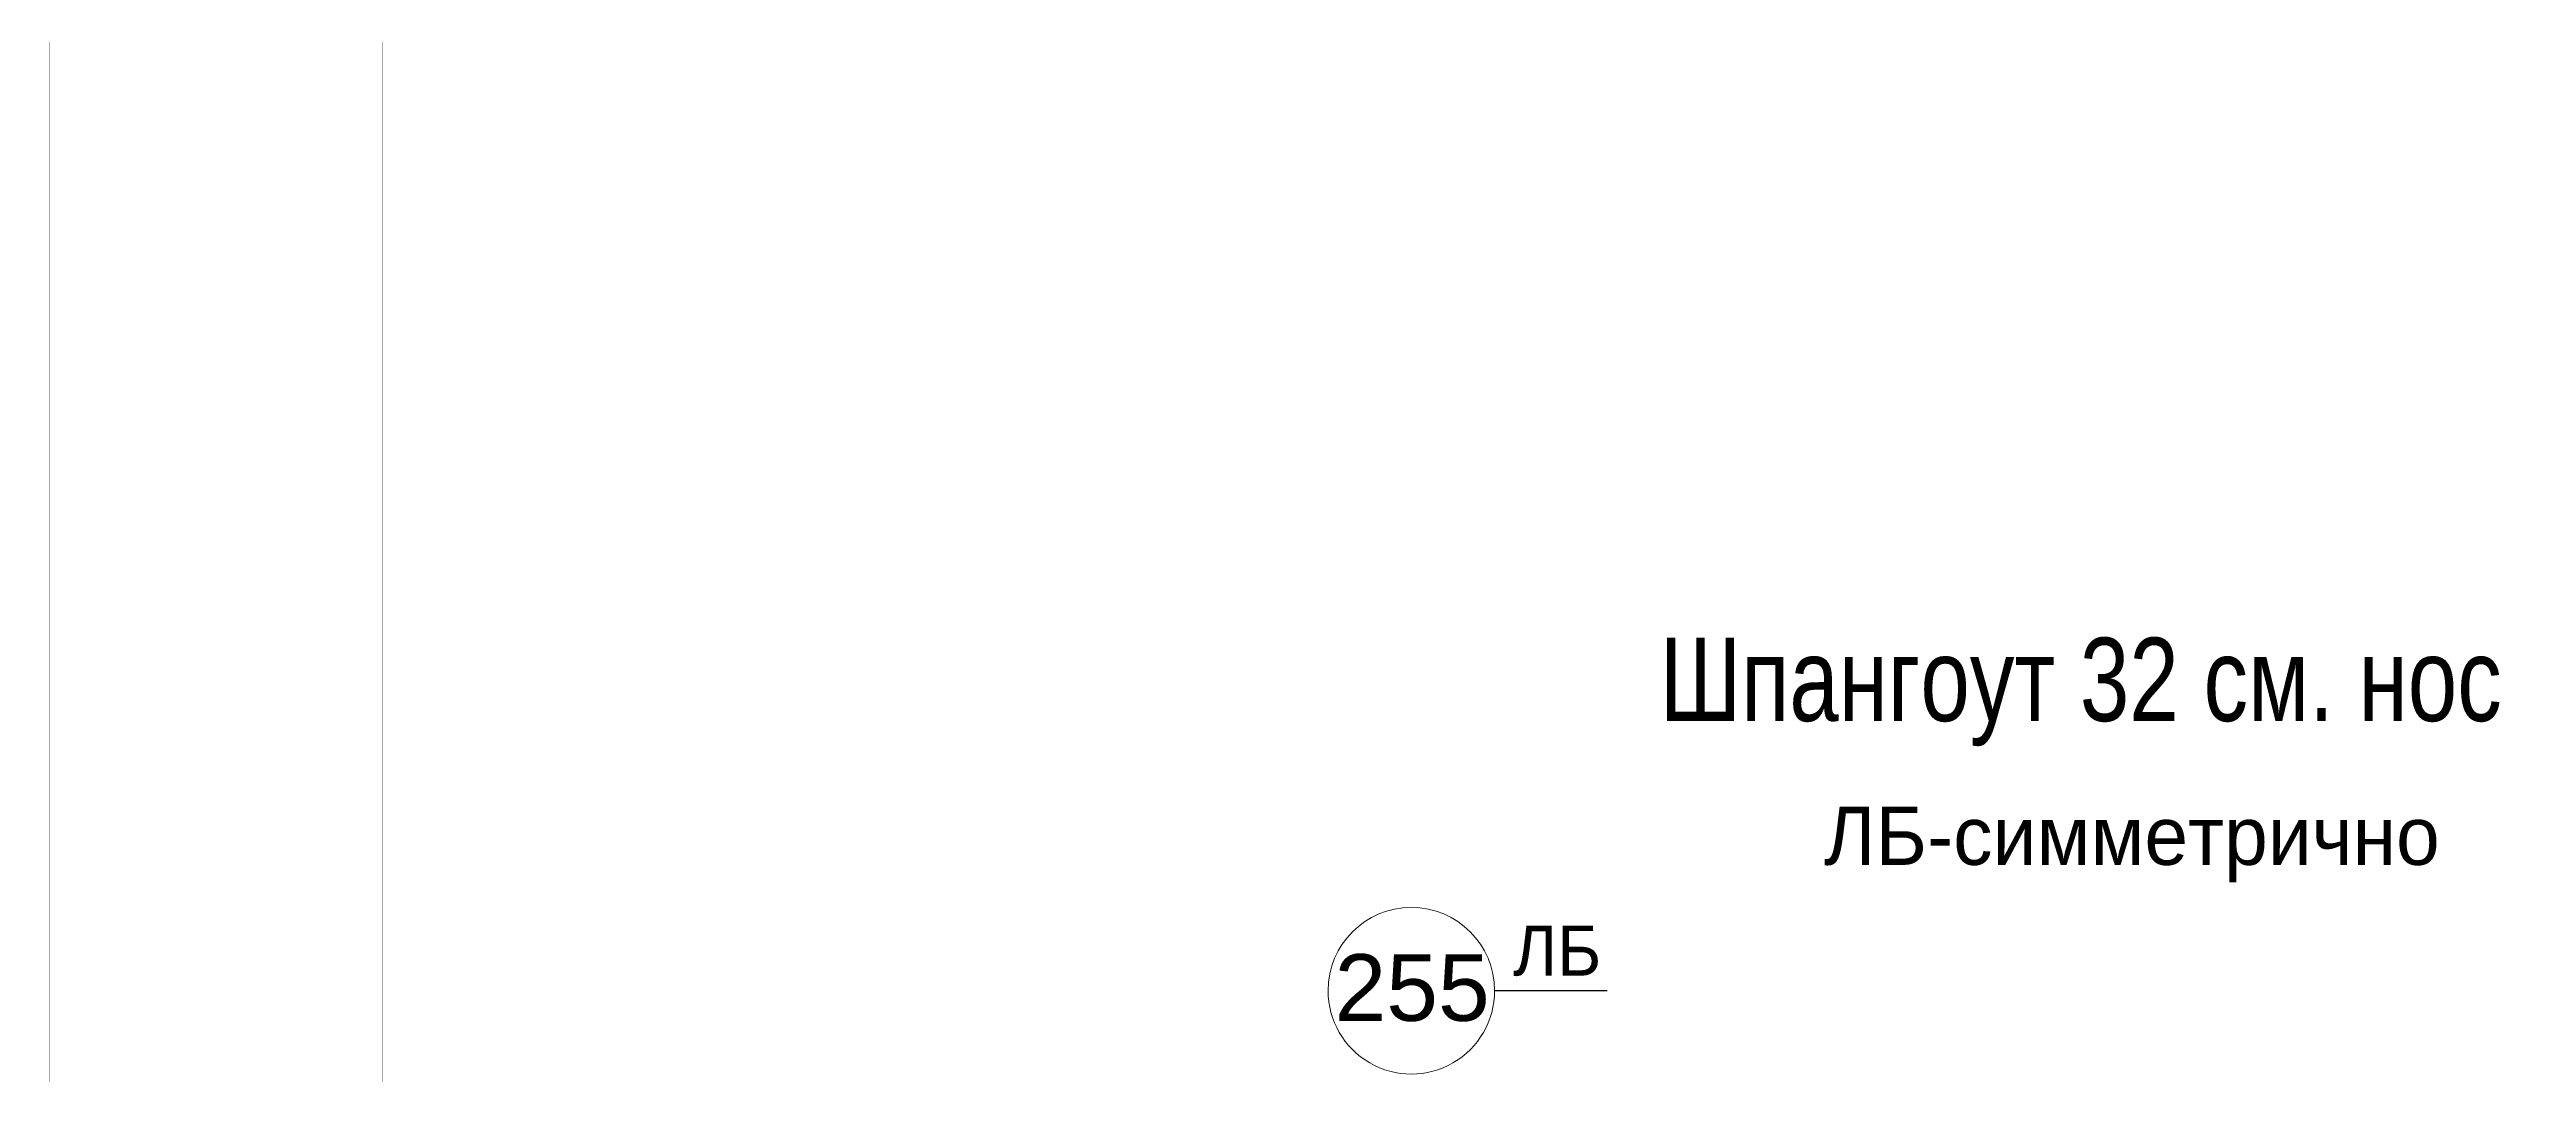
# Model space of a CAD drawing. Header units: millimetres. Extents: x 42007 to 66124, y -556 to 6894.
# Drawn here: x 56055 to 57542, y 2497 to 3112 of the extents above; entities that cross this region are included whole.
import ezdxf
from ezdxf.enums import TextEntityAlignment as Align

# ---------------------------------------------------------------- set-up
doc = ezdxf.new("R2010")
doc.units = ezdxf.units.MM
doc.linetypes.add('K5LT32769', pattern=[0])
doc.linetypes.add('K5LT32775', pattern=[0])
doc.layers.add('pen_7', color=1, linetype='Continuous')
doc.styles.add('style5', font='arial.ttf', dxfattribs={"height": 3})

msp = doc.modelspace()

# ---------------------------------------------------------------- linework, layer by layer
at = {"color": 0}
msp.add_line((56990.093, 2547.536), (56922.603, 2547.536), dxfattribs=at)
at = {"color": 7, "linetype": 'K5LT32769', "const_width": 0.18}
msp.add_lwpolyline([(56055.031, 272.675), (64465.031, 272.675), (64465.031, 6212.675), (56055.031, 6212.675)], close=True, dxfattribs=at)
at = {"color": 1, "linetype": 'K5LT32775', "true_color": 0xff0000, "const_width": 0.18}
msp.add_lwpolyline([(56255.031, 6162.675), (64415.031, 6162.675), (64415.031, 322.675), (56255.031, 322.675)], close=True, dxfattribs=at)
at = {"color": 7, "linetype": 'K5LT32769', "lineweight": 18}
for start, end in [(0, 179.999977), (179.999977, 0)]:
    msp.add_arc((56872.603, 2547.536), 50, start, end, dxfattribs=at)

# ---------------------------------------------------------------- texts
at = {"color": 7, "attachment_point": 1, "style": 'style5'}
for s, insert, char_height in [('{\\H20.83x;\\W0.765;Шпангоут 32 см. нос }', (57021.665, 2759.288), 2.4), ('\\H3.5;\\W0.965;\\Q15;\\Q0;\\H35.00;ЛБ-симметрично', (57120.314, 2658.023), 2.4), ('\\H3.5;\\W0.965;\\Q15;\\Q0;\\H30.00;ЛБ', (56933.621, 2586.582), 3)]:
    msp.add_mtext(s, dxfattribs=dict(at, insert=insert, char_height=char_height))
at = {"layer": 'pen_7', "color": 2, "linetype": 'Continuous', "style": 'style5'}
msp.add_text('255', height=40, dxfattribs=at).set_placement((56873.065, 2549.443), align=Align.MIDDLE_CENTER)

doc.saveas('drawing.dxf')
